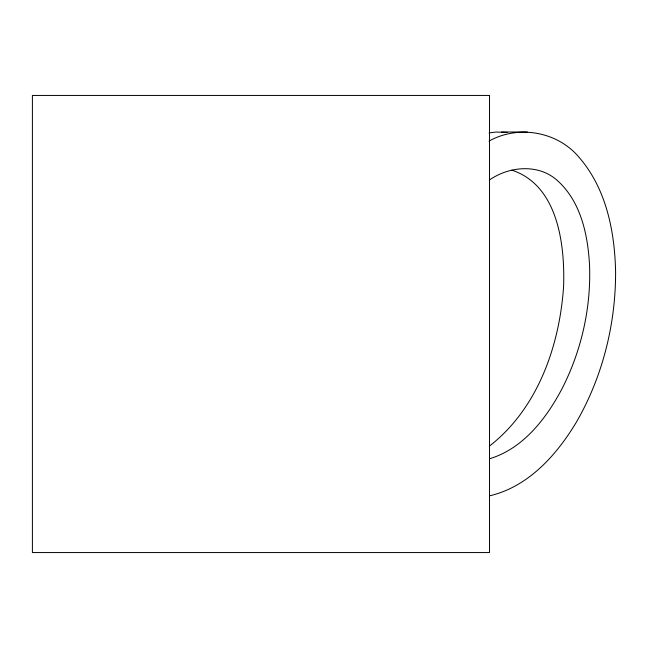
<?xml version="1.0" encoding="UTF-8"?>
<svg xmlns="http://www.w3.org/2000/svg" width="648" height="648" viewBox="0 0 648 648"><rect width="100%" height="100%" fill="white"/><g stroke="black" fill="none" stroke-linecap="round" stroke-linejoin="round"><path stroke-width="0.97" d="M489.378 446.132C537.913 408.515 559.775 345.319 563.63 285.792C564.886 244.361 557.944 185.263 511.774 170.116M489.337 180.063C509.377 166.05 539.168 163.45 557.944 181.051C581.086 202.217 587.914 235.256 589.55 265.307C591.146 307.743 581.467 350.536 562.221 388.355C546.385 418.365 523.317 448.619 489.483 458.784M488.997 141.11C518.449 124.586 557.782 131.528 579.353 157.65C606.382 188.965 614.79 231.79 615.6 272.079C615.697 324.381 602.527 376.909 576.307 422.269C556.664 455.018 528.404 486.697 489.807 495.785M489.07 132.929L495.874 132.046L507.133 132.411M501.56 131.998L527.423 131.998M489.524 95.442L32.4 95.442L32.4 552.558L489.524 552.558L489.524 95.442"/></g></svg>
